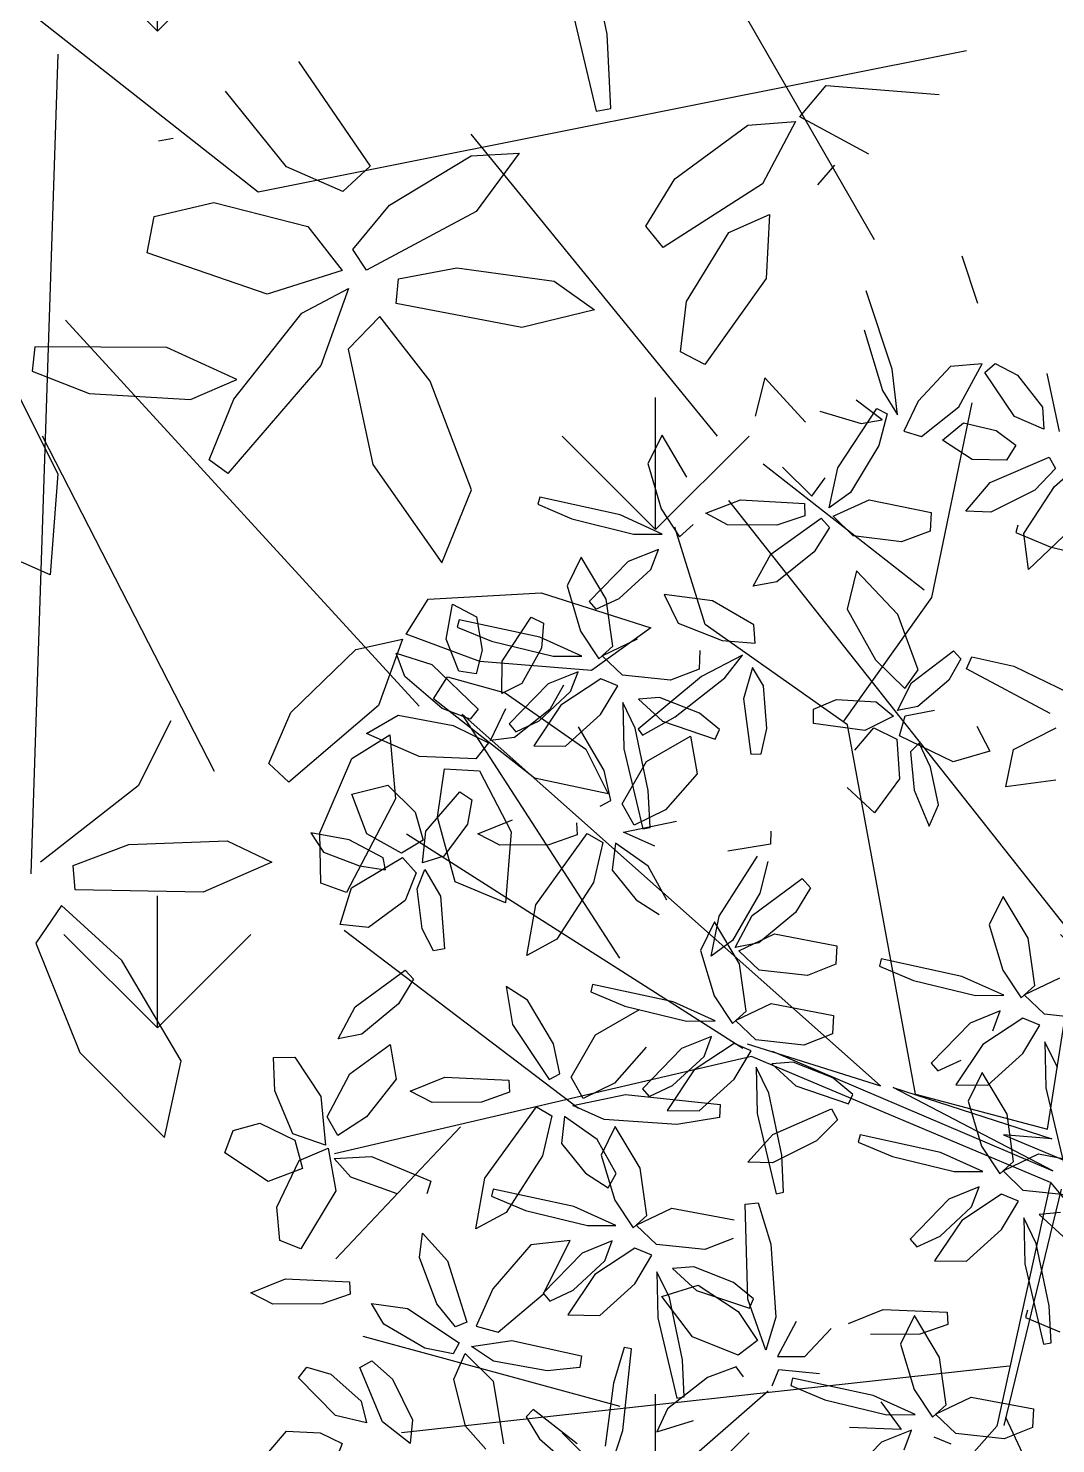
# Model space of a CAD drawing. Header units: inches. Extents: x -9 to 337, y -247 to 209.
# Drawn here: x 7.1769 to 7.4685, y 58.6402 to 59.0418 of the extents above; entities that cross this region are included whole.
import ezdxf

# ---------------------------------------------------------------- set-up
doc = ezdxf.new("R2010")
doc.units = ezdxf.units.IN
doc.header["$MEASUREMENT"] = 0
doc.layers.add('vegetales', color=3, linetype='Continuous')

# ---------------------------------------------------------------- blocks, each defined once
blk = doc.blocks.new('Planta(planta)002')
at = {"color": 60}
for p, q in [((-0.52156, 0.53489), (-0.57128, 0.56915)), ((-0.61691, 0.54016), (-0.59217, 0.54728)), ((-0.59217, 0.54728), (-0.55124, 0.54107)), ((-0.61822, 0.52622), (-0.61691, 0.54016)), ((-0.55124, 0.54107), (-0.53466, 0.52545)), ((-0.62634, 0.53072), (-0.64819, 0.50655)), ((-0.61357, 0.4826), (-0.62634, 0.53072)), ((-0.48653, 0.49068), (-0.48271, 0.53055)), ((-0.56549, 0.51429), (-0.61822, 0.52622)), ((-0.53466, 0.52545), (-0.56549, 0.51429)), ((-0.64819, 0.50655), (-0.64765, 0.45829)), ((-0.53702, 0.44832), (-0.51114, 0.50855)), ((-0.51114, 0.50855), (-0.49847, 0.50456)), ((-0.68959, 0.46374), (-0.76385, 0.50352)), ((-0.49847, 0.50456), (-0.4987, 0.47407)), ((-0.56904, 0.49105), (-0.54415, 0.49402)), ((-0.54415, 0.49402), (-0.5406, 0.47638)), ((-0.59871, 0.47389), (-0.56904, 0.49105)), ((-0.47639, 0.43423), (-0.48653, 0.49068)), ((-0.62045, 0.43425), (-0.61357, 0.4826)), ((-0.73811, 0.47323), (-0.6817, 0.44115)), ((-0.60235, 0.44624), (-0.59871, 0.47389)), ((-0.5406, 0.47638), (-0.56656, 0.45281)), ((-0.4987, 0.47407), (-0.51594, 0.42678)), ((-0.44743, 0.44258), (-0.39106, 0.47474)), ((-0.65352, 0.43332), (-0.68959, 0.46374)), ((-0.44454, 0.46933), (-0.44756, 0.41051)), ((-0.64765, 0.45829), (-0.63741, 0.42595)), ((-0.56656, 0.45281), (-0.60235, 0.44624)), ((-0.53518, 0.40991), (-0.53702, 0.44832)), ((-0.48293, 0.42913), (-0.44743, 0.44258)), ((-0.6817, 0.44115), (-0.65352, 0.43332)), ((-0.63741, 0.42595), (-0.62045, 0.43425)), ((-0.48661, 0.43588), (-0.48293, 0.42913)), ((-0.44756, 0.41051), (-0.47639, 0.43423)), ((-0.67335, 0.42382), (-0.66186, 0.42683)), ((-0.66186, 0.42683), (-0.64594, 0.39747)), ((-0.51594, 0.42678), (-0.53518, 0.40991)), ((-0.66073, 0.35214), (-0.67335, 0.42382)), ((-0.66157, 0.41909), (-0.69453, 0.41554)), ((-0.67452, 0.4016), (-0.66157, 0.41909)), ((-0.71363, 0.38174), (-0.67452, 0.4016)), ((-0.64594, 0.39747), (-0.63375, 0.34285)), ((-0.615, 0.35036), (-0.55988, 0.38453)), ((-0.55988, 0.38453), (-0.54771, 0.37007)), ((-0.54771, 0.37007), (-0.56146, 0.34188)), ((-0.77787, 0.36786), (-0.7585, 0.3326)), ((-0.71665, 0.36348), (-0.77787, 0.36786)), ((-0.6391, 0.31632), (-0.66073, 0.35214)), ((-0.62998, 0.31305), (-0.615, 0.35036)), ((-0.39057, 0.32844), (-0.31936, 0.35098)), ((-0.63375, 0.34285), (-0.6391, 0.31632)), ((-0.56146, 0.34188), (-0.60135, 0.31245)), ((-0.66025, 0.31287), (-0.66309, 0.33604)), ((-0.42847, 0.30572), (-0.39057, 0.32844)), ((-0.3305, 0.31892), (-0.42409, 0.29317)), ((-0.70205, 0.31386), (-0.66025, 0.31287)), ((-0.60135, 0.31245), (-0.62998, 0.31305)), ((-0.33242, 0.26629), (-0.31575, 0.31234)), ((-0.42409, 0.29317), (-0.42847, 0.30572)), ((-0.71057, 0.26024), (-0.66034, 0.30232)), ((-0.66034, 0.30232), (-0.65138, 0.29349)), ((-0.64981, 0.24096), (-0.6376, 0.30319)), ((-0.6376, 0.30319), (-0.62507, 0.302)), ((-0.62507, 0.302), (-0.61933, 0.27312)), ((-0.45524, 0.24423), (-0.44643, 0.29746)), ((-0.44643, 0.29746), (-0.43524, 0.29678)), ((-0.43524, 0.29678), (-0.42917, 0.27238)), ((-0.65138, 0.29349), (-0.66581, 0.26678)), ((-0.57443, 0.28887), (-0.55458, 0.25388)), ((-0.51316, 0.28535), (-0.57443, 0.28887)), ((-0.45922, 0.25864), (-0.51316, 0.28535)), ((-0.61933, 0.27312), (-0.62606, 0.22488)), ((-0.42917, 0.27238), (-0.43357, 0.23119)), ((-0.27948, 0.27339), (-0.31201, 0.23308)), ((-0.66581, 0.26678), (-0.70261, 0.23245)), ((-0.31201, 0.23308), (-0.33242, 0.26629)), ((-0.81423, 0.25321), (-0.80475, 0.22203)), ((-0.7664, 0.23939), (-0.81423, 0.25321)), ((-0.72692, 0.2257), (-0.71057, 0.26024)), ((-0.55458, 0.25388), (-0.49787, 0.23593)), ((-0.45606, 0.23551), (-0.45922, 0.25864)), ((-0.37616, 0.25797), (-0.34868, 0.24843)), ((-0.34868, 0.24843), (-0.36863, 0.21461)), ((-0.6406, 0.20502), (-0.64981, 0.24096)), ((-0.44586, 0.21392), (-0.45524, 0.24423)), ((-0.43635, 0.21525), (-0.41892, 0.24004)), ((-0.70261, 0.23245), (-0.72692, 0.2257)), ((-0.49787, 0.23593), (-0.45606, 0.23551)), ((-0.62606, 0.22488), (-0.6406, 0.20502)), ((-0.43357, 0.23119), (-0.44586, 0.21392)), ((-0.80475, 0.22203), (-0.76309, 0.19766)), ((-0.42677, 0.19654), (-0.43635, 0.21525)), ((-0.36863, 0.21461), (-0.42677, 0.19654)), ((-0.73009, 0.1898), (-0.72848, 0.20861)), ((-0.49913, 0.17916), (-0.46798, 0.20525)), ((-0.46798, 0.20525), (-0.44506, 0.2067)), ((-0.44506, 0.2067), (-0.45608, 0.17602)), ((-0.40682, 0.20473), (-0.40741, 0.19231)), ((-0.38168, 0.19478), (-0.40682, 0.20473)), ((-0.76309, 0.19766), (-0.73009, 0.1898)), ((-0.4514, 0.18452), (-0.42655, 0.19214)), ((-0.42655, 0.19214), (-0.39665, 0.16457)), ((-0.40741, 0.19231), (-0.3778, 0.16625)), ((-0.34947, 0.17249), (-0.38168, 0.19478)), ((-0.44995, 0.15446), (-0.4514, 0.18452)), ((-0.7447, 0.17978), (-0.78934, 0.16451)), ((-0.76591, 0.15965), (-0.7447, 0.17978)), ((-0.61289, 0.17671), (-0.66046, 0.16567)), ((-0.59903, 0.16389), (-0.61289, 0.17671)), ((-0.5094, 0.15581), (-0.49913, 0.17916)), ((-0.45608, 0.17602), (-0.49929, 0.14514)), ((-0.34129, 0.15019), (-0.34947, 0.17249)), ((-0.78934, 0.16451), (-0.86166, 0.1213)), ((-0.82245, 0.12779), (-0.76591, 0.15965)), ((-0.73663, 0.16555), (-0.75056, 0.13546)), ((-0.7283, 0.14545), (-0.73663, 0.16555)), ((-0.66046, 0.16567), (-0.70073, 0.13638)), ((-0.62549, 0.14266), (-0.59903, 0.16389)), ((-0.39665, 0.16457), (-0.3914, 0.12177)), ((-0.3778, 0.16625), (-0.34129, 0.15019)), ((-0.49929, 0.14514), (-0.5094, 0.15581)), ((-0.73139, 0.1017), (-0.7283, 0.14545)), ((-0.60009, 0.1462), (-0.61543, 0.10159)), ((-0.59721, 0.11711), (-0.60009, 0.1462)), ((-0.23694, 0.15007), (-0.22729, 0.11894)), ((-0.18904, 0.1365), (-0.23694, 0.15007)), ((-0.6703, 0.12474), (-0.62549, 0.14266)), ((-0.5839, 0.14384), (-0.5687, 0.11438)), ((-0.56292, 0.13808), (-0.5839, 0.14384)), ((-0.53028, 0.10878), (-0.56292, 0.13808)), ((-0.75056, 0.13546), (-0.75167, 0.07839)), ((-0.70073, 0.13638), (-0.6703, 0.12474)), ((-0.85802, 0.11453), (-0.82245, 0.12779)), ((-0.86166, 0.1213), (-0.85802, 0.11453)), ((-0.63481, 0.11965), (-0.62244, 0.10536)), ((-0.60676, 0.05291), (-0.59721, 0.11711)), ((-0.3914, 0.12177), (-0.42936, 0.12114)), ((-0.22729, 0.11894), (-0.18551, 0.09479)), ((-0.5687, 0.11438), (-0.52432, 0.07847)), ((-0.51699, 0.086), (-0.53028, 0.10878)), ((-0.78865, 0.10574), (-0.779, 0.07462)), ((-0.74074, 0.09217), (-0.78865, 0.10574)), ((-0.74123, 0.07722), (-0.73139, 0.1017)), ((-0.62244, 0.10536), (-0.6358, 0.07699)), ((-0.61543, 0.10159), (-0.62571, 0.01797)), ((-0.70266, 0.0616), (-0.74074, 0.09217)), ((-0.70391, 0.0472), (-0.68945, 0.08472)), ((-0.52432, 0.07847), (-0.51699, 0.086)), ((-0.779, 0.07462), (-0.73721, 0.05046)), ((-0.75167, 0.07839), (-0.74123, 0.07722)), ((-0.6358, 0.07699), (-0.67527, 0.047)), ((-0.5912, 0.07283), (-0.63195, 0.05658)), ((-0.56489, 0.07462), (-0.5912, 0.07283)), ((-0.56139, 0.06471), (-0.56489, 0.07462)), ((-0.70417, 0.04278), (-0.70266, 0.0616)), ((-0.61327, 0.04089), (-0.56139, 0.06471)), ((-0.21159, 0.0615), (-0.28368, 0.01791)), ((-0.63195, 0.05658), (-0.64642, 0.04034)), ((-0.61813, 0.01669), (-0.60676, 0.05291)), ((-0.2445, 0.02461), (-0.18813, 0.05677)), ((-0.73721, 0.05046), (-0.70417, 0.04278)), ((-0.67527, 0.047), (-0.70391, 0.0472)), ((-0.59695, -0.00024), (-0.58183, 0.04929)), ((-0.58183, 0.04929), (-0.5505, 0.02611)), ((-0.64642, 0.04034), (-0.61327, 0.04089)), ((-0.7838, 0.02608), (-0.77044, 0.03026)), ((-0.77044, 0.03026), (-0.7543, 0.01021)), ((-0.71873, 0.03268), (-0.76329, 0.01717)), ((-0.73984, 0.01244), (-0.71873, 0.03268)), ((-0.68874, 0.02895), (-0.69996, -0.01858)), ((-0.6711, 0.03568), (-0.68874, 0.02895)), ((-0.66383, 0.00255), (-0.6711, 0.03568)), ((-0.45542, 0.0354), (-0.44667, 0.0254)), ((-0.77439, -0.02716), (-0.7838, 0.02608)), ((-0.65572, 0.02688), (-0.62255, -0.00667)), ((-0.62837, 0.01654), (-0.65572, 0.02688)), ((-0.5505, 0.02611), (-0.54876, -0.02283)), ((-0.44667, 0.0254), (-0.47334, -0.00983)), ((-0.41016, -0.04031), (-0.39882, 0.02209)), ((-0.39882, 0.02209), (-0.38627, 0.02107)), ((-0.28001, 0.01116), (-0.2445, 0.02461)), ((-0.76329, 0.01717), (-0.83539, -0.02642)), ((-0.71059, 0.01849), (-0.72435, -0.01167)), ((-0.70215, -0.00157), (-0.71059, 0.01849)), ((-0.57509, -0.02051), (-0.62837, 0.01654)), ((-0.62571, 0.01797), (-0.61813, 0.01669)), ((-0.38627, 0.02107), (-0.38013, -0.00773)), ((-0.28368, 0.01791), (-0.28001, 0.01116)), ((-0.7962, -0.01972), (-0.73984, 0.01244)), ((-0.7543, 0.01021), (-0.74418, -0.02994)), ((-0.43424, -0.06405), (-0.44785, 0.00746)), ((-0.4364, 0.01061), (-0.42008, -0.01852)), ((-0.66765, -0.04556), (-0.66383, 0.00255)), ((-0.71211, -0.00185), (-0.70516, -0.0294)), ((-0.70502, -0.04534), (-0.70215, -0.00157)), ((-0.62255, -0.00667), (-0.55219, -0.053)), ((-0.58501, -0.04882), (-0.59695, -0.00024)), ((-0.38075, -0.03847), (-0.32611, -0.00354)), ((-0.32611, -0.00354), (-0.31374, -0.01783)), ((-0.8514, -0.01952), (-0.82449, -0.01217)), ((-0.82449, -0.01217), (-0.79719, -0.03289)), ((-0.72435, -0.01167), (-0.72517, -0.06875)), ((-0.38013, -0.00773), (-0.38619, -0.05605)), ((-0.83149, -0.04998), (-0.8514, -0.01952)), ((-0.83171, -0.03317), (-0.7962, -0.01972)), ((-0.69996, -0.01858), (-0.6916, -0.06766)), ((-0.54767, -0.04677), (-0.57509, -0.02051)), ((-0.42008, -0.01852), (-0.40713, -0.07297)), ((-0.31374, -0.01783), (-0.3271, -0.04621)), ((-0.83539, -0.02642), (-0.83171, -0.03317)), ((-0.75217, -0.05127), (-0.77439, -0.02716)), ((-0.6217, -0.0367), (-0.67159, -0.0223)), ((-0.56416, -0.06871), (-0.53262, -0.02343)), ((-0.54876, -0.02283), (-0.56122, -0.05622)), ((-0.79719, -0.03289), (-0.78482, -0.05469)), ((-0.74418, -0.02994), (-0.75217, -0.05127)), ((-0.70516, -0.0294), (-0.71169, -0.07524)), ((-0.59584, -0.05423), (-0.6217, -0.0367)), ((-0.40045, -0.07612), (-0.41016, -0.04031)), ((-0.3952, -0.07599), (-0.38075, -0.03847)), ((-0.79971, -0.06479), (-0.83149, -0.04998)), ((-0.71472, -0.06986), (-0.70502, -0.04534)), ((-0.6916, -0.06766), (-0.66765, -0.04556)), ((-0.56122, -0.05622), (-0.58501, -0.04882)), ((-0.55219, -0.053), (-0.54767, -0.04677)), ((-0.3271, -0.04621), (-0.36657, -0.07619)), ((-0.78482, -0.05469), (-0.79971, -0.06479)), ((-0.59982, -0.06617), (-0.59584, -0.05423)), ((-0.53098, -0.05733), (-0.56416, -0.06871)), ((-0.38619, -0.05605), (-0.40045, -0.07612)), ((-0.33433, -0.0926), (-0.27969, -0.05767)), ((-0.72745, -0.094), (-0.73839, -0.05969)), ((-0.41212, -0.09957), (-0.43424, -0.06405)), ((-0.72517, -0.06875), (-0.71472, -0.06986)), ((-0.43353, -0.07158), (-0.42388, -0.10271)), ((-0.38562, -0.08515), (-0.43353, -0.07158)), ((-0.8589, -0.09551), (-0.8242, -0.07895)), ((-0.8242, -0.07895), (-0.75864, -0.07949)), ((-0.75864, -0.07949), (-0.75741, -0.09273)), ((-0.71169, -0.07524), (-0.72745, -0.094)), ((-0.52221, -0.07688), (-0.56252, -0.08252)), ((-0.48431, -0.08883), (-0.52221, -0.07688)), ((-0.40713, -0.07297), (-0.41212, -0.09957)), ((-0.36657, -0.07619), (-0.3952, -0.07599)), ((-0.56252, -0.08252), (-0.54599, -0.10496)), ((-0.34755, -0.11572), (-0.38562, -0.08515)), ((-0.75741, -0.09273), (-0.78562, -0.10431)), ((-0.59008, -0.09535), (-0.57237, -0.09118)), ((-0.57237, -0.09118), (-0.55132, -0.12729)), ((-0.34879, -0.13012), (-0.33433, -0.0926)), ((-0.8359, -0.10673), (-0.8589, -0.09551)), ((-0.76559, -0.1091), (-0.72735, -0.09719)), ((-0.72735, -0.09719), (-0.7253, -0.11808)), ((-0.60586, -0.09488), (-0.59677, -0.10359)), ((-0.57841, -0.18445), (-0.59008, -0.09535)), ((-0.28068, -0.10034), (-0.32015, -0.13032)), ((-0.78562, -0.10431), (-0.8359, -0.10673)), ((-0.59677, -0.10359), (-0.61083, -0.13049)), ((-0.54599, -0.10496), (-0.50718, -0.11027)), ((-0.50718, -0.11027), (-0.47988, -0.10499)), ((-0.42388, -0.10271), (-0.38209, -0.12686)), ((-0.81372, -0.14031), (-0.76559, -0.1091)), ((-0.7253, -0.11808), (-0.76902, -0.15609)), ((-0.34905, -0.13454), (-0.34755, -0.11572)), ((-0.27683, -0.12074), (-0.2913, -0.13698)), ((-0.55132, -0.12729), (-0.53853, -0.19509)), ((-0.38209, -0.12686), (-0.34905, -0.13454)), ((-0.32015, -0.13032), (-0.34879, -0.13012)), ((-0.61083, -0.13049), (-0.64716, -0.16534)), ((-0.82442, -0.17608), (-0.81372, -0.14031)), ((-0.67137, -0.17241), (-0.6555, -0.13766)), ((-0.36361, -0.14464), (-0.40817, -0.16015)), ((-0.38472, -0.16488), (-0.36361, -0.14464)), ((-0.31599, -0.14164), (-0.33362, -0.14837)), ((-0.30871, -0.17477), (-0.31599, -0.14164)), ((-0.71405, -0.15382), (-0.69959, -0.15119)), ((-0.69959, -0.15119), (-0.68566, -0.17256)), ((-0.33362, -0.14837), (-0.34484, -0.1959)), ((-0.27325, -0.16078), (-0.3006, -0.15044)), ((-0.76902, -0.15609), (-0.82442, -0.17608)), ((-0.71182, -0.20688), (-0.71405, -0.15382)), ((-0.35547, -0.15883), (-0.36923, -0.18899)), ((-0.34703, -0.17889), (-0.35547, -0.15883)), ((-0.64716, -0.16534), (-0.67137, -0.17241)), ((-0.40817, -0.16015), (-0.48027, -0.20374)), ((-0.44108, -0.19704), (-0.38472, -0.16488)), ((-0.68566, -0.17256), (-0.68084, -0.2129)), ((-0.3499, -0.22266), (-0.34703, -0.17889)), ((-0.31253, -0.22288), (-0.30871, -0.17477)), ((-0.54939, -0.22843), (-0.57841, -0.18445)), ((-0.53853, -0.19509), (-0.54939, -0.22843)), ((-0.44294, -0.23903), (-0.42781, -0.18949)), ((-0.36923, -0.18899), (-0.37005, -0.24607)), ((-0.7926, -0.23139), (-0.77238, -0.19926)), ((-0.77238, -0.19926), (-0.73322, -0.20023)), ((-0.73322, -0.20023), (-0.70726, -0.21546)), ((-0.47659, -0.21049), (-0.44108, -0.19704)), ((-0.34484, -0.1959), (-0.33648, -0.24498)), ((-0.69215, -0.23288), (-0.71182, -0.20688)), ((-0.48027, -0.20374), (-0.47659, -0.21049)), ((-0.37861, -0.26221), (-0.30141, -0.20338)), ((-0.30141, -0.20338), (-0.29265, -0.21338)), ((-0.70726, -0.21546), (-0.71446, -0.24043)), ((-0.68084, -0.2129), (-0.69215, -0.23288)), ((-0.39648, -0.21268), (-0.39475, -0.26162)), ((-0.29265, -0.21338), (-0.31933, -0.24861)), ((-0.3596, -0.24718), (-0.3499, -0.22266)), ((-0.33648, -0.24498), (-0.31253, -0.22288)), ((-0.75389, -0.25039), (-0.7926, -0.23139)), ((-0.68567, -0.23616), (-0.65516, -0.24487)), ((-0.67792, -0.25589), (-0.68567, -0.23616)), ((-0.71446, -0.24043), (-0.75389, -0.25039)), ((-0.72731, -0.3012), (-0.71065, -0.24265)), ((-0.71065, -0.24265), (-0.68976, -0.24485)), ((-0.68976, -0.24485), (-0.67852, -0.27299)), ((-0.65516, -0.24487), (-0.6154, -0.28135)), ((-0.43099, -0.28761), (-0.44294, -0.23903)), ((-0.31933, -0.24861), (-0.37697, -0.29611)), ((-0.37005, -0.24607), (-0.3596, -0.24718)), ((-0.72478, -0.25655), (-0.76279, -0.26709)), ((-0.7147, -0.26383), (-0.72478, -0.25655)), ((-0.64584, -0.28209), (-0.67792, -0.25589)), ((-0.76279, -0.26709), (-0.7962, -0.28889)), ((-0.73678, -0.27944), (-0.7147, -0.26383)), ((-0.51757, -0.26108), (-0.54295, -0.26589)), ((-0.54295, -0.26589), (-0.51162, -0.2896)), ((-0.46768, -0.27548), (-0.51757, -0.26108)), ((-0.41014, -0.30749), (-0.37861, -0.26221)), ((-0.39475, -0.26162), (-0.4072, -0.295)), ((-0.67852, -0.27299), (-0.68689, -0.31861)), ((-0.77305, -0.29423), (-0.73678, -0.27944)), ((-0.6154, -0.28135), (-0.62209, -0.29035)), ((-0.44182, -0.29302), (-0.46768, -0.27548)), ((-0.7962, -0.28889), (-0.77305, -0.29423)), ((-0.62209, -0.29035), (-0.64584, -0.28209)), ((-0.4072, -0.295), (-0.43099, -0.28761)), ((-0.51162, -0.2896), (-0.4458, -0.30496)), ((-0.4458, -0.30496), (-0.44182, -0.29302)), ((-0.37697, -0.29611), (-0.41014, -0.30749)), ((-0.36377, -0.29323), (-0.35412, -0.32436)), ((-0.31587, -0.3068), (-0.36377, -0.29323)), ((-0.70989, -0.3364), (-0.72731, -0.3012)), ((-0.36819, -0.31566), (-0.4085, -0.3213)), ((-0.33029, -0.32761), (-0.36819, -0.31566)), ((-0.68689, -0.31861), (-0.70989, -0.3364)), ((-0.64094, -0.38687), (-0.6296, -0.32448)), ((-0.6296, -0.32448), (-0.61705, -0.3255)), ((-0.4085, -0.3213), (-0.39197, -0.34375)), ((-0.35412, -0.32436), (-0.31234, -0.34851)), ((-0.61705, -0.3255), (-0.61091, -0.3543)), ((-0.43607, -0.33413), (-0.41836, -0.32997)), ((-0.41836, -0.32997), (-0.39731, -0.36607)), ((-0.32586, -0.34377), (-0.33029, -0.32761)), ((-0.52501, -0.37619), (-0.47537, -0.33341)), ((-0.47537, -0.33341), (-0.46628, -0.34212)), ((-0.42439, -0.42323), (-0.43607, -0.33413)), ((-0.46628, -0.34212), (-0.48034, -0.36902)), ((-0.39197, -0.34375), (-0.35316, -0.34906)), ((-0.35316, -0.34906), (-0.32586, -0.34377)), ((-0.61091, -0.3543), (-0.61697, -0.40262)), ((-0.39731, -0.36607), (-0.38452, -0.43388)), ((-0.29386, -0.3663), (-0.33842, -0.3818)), ((-0.31496, -0.38653), (-0.29386, -0.3663)), ((-0.48034, -0.36902), (-0.51666, -0.40387)), ((-0.54088, -0.41095), (-0.52501, -0.37619)), ((-0.33842, -0.3818), (-0.41051, -0.42539)), ((-0.28572, -0.38048), (-0.29948, -0.41064))]:
    blk.add_line(p, q, dxfattribs=at)
at = {"color": 44}
for p, q in [((-0.49984, 0.3219), (-0.6066, 0.49485)), ((-0.04077, 0.00803), (-0.26496, 0.33471)), ((-0.51051, 0.3219), (-0.71869, 0.30268)), ((-0.47848, 0.16817), (-0.49984, 0.3219)), ((0.49837, -0.04322), (0.71189, 0.25784)), ((-0.14753, 0.16817), (-0.71869, 0.25144)), ((0.5304, 0.21941), (0.74392, 0.15535)), ((-0.6493, 0.14254), (-0.74005, 0.19379)), ((-0.47314, 0.16817), (-0.6493, 0.14254)), ((-0.16346, -0.0586), (-0.47314, 0.16817)), ((0.55709, 0.05287), (0.7546, 0.02724)), ((-0.16346, -0.0586), (-0.04077, 0.00803)), ((-0.18466, -0.06925), (-0.03065, 0.00388)), ((-0.03065, 0.00388), (-0.06925, -0.02696)), ((-0.06925, -0.02696), (-0.00757, -0.00388)), ((-0.30008, -0.12705), (-0.00757, -0.0192)), ((-0.00757, -0.0192), (-0.18466, -0.06925)), ((0.01164, -0.02696), (0.13481, -0.24247)), ((-0.00108, -0.0294), (-0.3118, -0.14577)), ((-0.00108, -0.0294), (0.27951, -0.06244)), ((-0.00108, -0.0294), (0.13005, -0.2482)), ((0.28485, -0.06244), (0.49837, -0.04322)), ((0.3756, -0.06244), (0.65317, -0.37631)), ((-0.76674, -0.09446), (-0.19505, -0.07688)), ((-0.32368, -0.1393), (-0.19505, -0.07688)), ((-0.47848, -0.16493), (-0.76674, -0.09446)), ((-0.32368, -0.14571), (-0.72403, -0.22258)), ((-0.3118, -0.14577), (-0.55322, -0.51083)), ((0.47168, -0.15852), (0.73858, -0.17774)), ((0.09719, -0.19487), (-0.30767, -0.67097)), ((0.50371, -0.20976), (0.6852, -0.27382)), ((0.13005, -0.23539), (0.62115, -0.42756)), ((0.13005, -0.2482), (0.14606, -0.74143)), ((-0.40375, -0.30585), (-0.70268, -0.33788)), ((-0.06439, -0.38282), (-0.09948, -0.74784)), ((-0.47848, -0.40207), (-0.47848, -0.5877)), ((-0.16354, -0.49802), (-0.40375, -0.62613))]:
    blk.add_line(p, q, dxfattribs=at)
at = {"color": 66}
for p, q in [((0.6721, 0.19568), (0.71728, 0.23194)), ((0.67333, 0.17472), (0.6721, 0.19568)), ((0.712, 0.18512), (0.67333, 0.17472)), ((0.57271, 0.13782), (0.51943, 0.17486)), ((0.78216, 0.17998), (0.8047, 0.16787)), ((0.65681, 0.15341), (0.6733, 0.17153)), ((0.6733, 0.17153), (0.68288, 0.13682)), ((0.70389, 0.15581), (0.70319, 0.16908)), ((0.64848, 0.10786), (0.65681, 0.15341)), ((0.52524, 0.15165), (0.59561, 0.10533)), ((0.60012, 0.11155), (0.57271, 0.13782)), ((0.68288, 0.13682), (0.66822, 0.07825)), ((0.68749, 0.10686), (0.69631, 0.12786)), ((0.69631, 0.12786), (0.71757, 0.1029)), ((0.59561, 0.10533), (0.60012, 0.11155)), ((0.65434, 0.08006), (0.64848, 0.10786)), ((0.69602, 0.06635), (0.68749, 0.10686)), ((0.66822, 0.07825), (0.65434, 0.08006)), ((0.44342, -0.05933), (0.44793, -0.05311))]:
    blk.add_line(p, q, dxfattribs=at)
at = {"color": 62}
for p, q in [((-0.15096, 0.10593), (-0.18904, 0.1365)), ((-0.1522, 0.09153), (-0.13774, 0.12905)), ((-0.08409, 0.12132), (-0.12357, 0.09133)), ((-0.15247, 0.08711), (-0.15096, 0.10593)), ((-0.18551, 0.09479), (-0.15247, 0.08711)), ((-0.12357, 0.09133), (-0.1522, 0.09153)), ((-0.1194, 0.08001), (-0.13704, 0.07328)), ((-0.11212, 0.04688), (-0.1194, 0.08001)), ((-0.16703, 0.07701), (-0.21159, 0.0615)), ((-0.18813, 0.05677), (-0.16703, 0.07701)), ((-0.13704, 0.07328), (-0.14826, 0.02575)), ((-0.10402, 0.07121), (-0.07085, 0.03766)), ((-0.07667, 0.06087), (-0.10402, 0.07121)), ((-0.15889, 0.06282), (-0.17265, 0.03266)), ((-0.15045, 0.04276), (-0.15889, 0.06282)), ((-0.11595, -0.00123), (-0.11212, 0.04688)), ((-0.07085, 0.03766), (-0.00048, -0.00867)), ((-0.17265, 0.03266), (-0.17346, -0.02442)), ((-0.14826, 0.02575), (-0.13989, -0.02333)), ((-0.02994, -0.0166), (0.0247, 0.01832)), ((-0.12914, 0.00441), (-0.11949, -0.02671)), ((-0.08123, -0.00916), (-0.12914, 0.00441)), ((-0.16301, -0.02553), (-0.15331, -0.00101)), ((-0.13989, -0.02333), (-0.11595, -0.00123)), ((-0.04316, -0.03973), (-0.08123, -0.00916)), ((-0.0444, -0.05412), (-0.02994, -0.0166)), ((-0.17346, -0.02442), (-0.16301, -0.02553)), ((-0.11949, -0.02671), (-0.0777, -0.05087)), ((0.02371, -0.02434), (-0.01577, -0.05433)), ((-0.04467, -0.05855), (-0.04316, -0.03973)), ((0.02756, -0.04474), (0.01309, -0.06099)), ((-0.27969, -0.05767), (-0.26732, -0.07196)), ((-0.0777, -0.05087), (-0.04467, -0.05855)), ((-0.01577, -0.05433), (-0.0444, -0.05412)), ((0.01309, -0.06099), (0.04623, -0.06044)), ((-0.26732, -0.07196), (-0.28068, -0.10034)), ((-0.05923, -0.06865), (-0.10378, -0.08416)), ((-0.08033, -0.08889), (-0.05923, -0.06865)), ((-0.0116, -0.06565), (-0.02924, -0.07238)), ((-0.00432, -0.09877), (-0.0116, -0.06565)), ((-0.02924, -0.07238), (-0.04045, -0.11991)), ((0.00379, -0.07444), (0.03695, -0.10799)), ((0.03113, -0.08478), (0.00379, -0.07444)), ((-0.10378, -0.08416), (-0.17588, -0.12775)), ((-0.05108, -0.08283), (-0.06485, -0.11299)), ((-0.04264, -0.10289), (-0.05108, -0.08283)), ((0.08442, -0.12183), (0.03113, -0.08478)), ((-0.1367, -0.12105), (-0.08033, -0.08889)), ((-0.00815, -0.14689), (-0.00432, -0.09877)), ((-0.23608, -0.10449), (-0.27683, -0.12074)), ((-0.20977, -0.1027), (-0.23608, -0.10449)), ((-0.20628, -0.11261), (-0.20977, -0.1027)), ((-0.04551, -0.14666), (-0.04264, -0.10289)), ((-0.25815, -0.13643), (-0.20628, -0.11261)), ((-0.06485, -0.11299), (-0.06566, -0.17008)), ((-0.1722, -0.1345), (-0.1367, -0.12105)), ((-0.04045, -0.11991), (-0.03209, -0.16899)), ((-0.24117, -0.18869), (-0.21541, -0.12844)), ((-0.21541, -0.12844), (-0.20342, -0.13227)), ((-0.17588, -0.12775), (-0.1722, -0.1345)), ((-0.2913, -0.13698), (-0.25815, -0.13643)), ((-0.20342, -0.13227), (-0.20421, -0.16261)), ((0.07144, -0.14041), (0.07511, -0.14716)), ((-0.3006, -0.15044), (-0.26743, -0.18399)), ((-0.05521, -0.17118), (-0.04551, -0.14666)), ((-0.03209, -0.16899), (-0.00815, -0.14689)), ((-0.21997, -0.19783), (-0.27325, -0.16078)), ((-0.20421, -0.16261), (-0.2215, -0.20988)), ((-0.06566, -0.17008), (-0.05521, -0.17118)), ((-0.26743, -0.18399), (-0.19707, -0.23032)), ((-0.24014, -0.22689), (-0.24117, -0.18869)), ((-0.19256, -0.22409), (-0.21997, -0.19783)), ((-0.03634, -0.24105), (0.0133, -0.19827)), ((0.0133, -0.19827), (0.02239, -0.20698)), ((0.02239, -0.20698), (0.00832, -0.23388)), ((-0.2215, -0.20988), (-0.24014, -0.22689)), ((-0.19707, -0.23032), (-0.19256, -0.22409)), ((-0.00865, -0.22357), (0.001, -0.25469)), ((0.03925, -0.23714), (-0.00865, -0.22357)), ((0.00832, -0.23388), (-0.028, -0.26873)), ((0.07733, -0.26771), (0.03925, -0.23714)), ((-0.05221, -0.2758), (-0.03634, -0.24105)), ((0.07609, -0.28211), (0.09055, -0.24459)), ((-0.21268, -0.25981), (-0.20393, -0.2498)), ((-0.20393, -0.2498), (-0.16547, -0.27157)), ((-0.14412, -0.32851), (-0.21268, -0.25981)), ((0.001, -0.25469), (0.04278, -0.27885)), ((-0.16547, -0.27157), (-0.11074, -0.32239)), ((0.07582, -0.28653), (0.07733, -0.26771)), ((-0.26457, -0.31425), (-0.20993, -0.27932)), ((0.04278, -0.27885), (0.07582, -0.28653)), ((-0.19756, -0.29361), (-0.21092, -0.32199)), ((-0.27779, -0.33737), (-0.31587, -0.3068)), ((-0.27903, -0.35177), (-0.26457, -0.31425)), ((-0.21092, -0.32199), (-0.2504, -0.35197)), ((-0.14001, -0.32435), (-0.16633, -0.32614)), ((-0.13652, -0.33426), (-0.14001, -0.32435)), ((-0.16633, -0.32614), (-0.20707, -0.34239)), ((-0.2793, -0.35619), (-0.27779, -0.33737)), ((-0.1884, -0.35808), (-0.13652, -0.33426)), ((-0.20707, -0.34239), (-0.22155, -0.35864)), ((-0.19085, -0.35281), (-0.14257, -0.34459)), ((-0.31234, -0.34851), (-0.2793, -0.35619)), ((-0.2504, -0.35197), (-0.27903, -0.35177)), ((-0.20967, -0.38694), (-0.19085, -0.35281)), ((-0.22155, -0.35864), (-0.1884, -0.35808)), ((-0.24623, -0.36329), (-0.26387, -0.37002)), ((-0.23895, -0.39642), (-0.24623, -0.36329)), ((-0.26387, -0.37002), (-0.27509, -0.41755)), ((-0.23085, -0.37209), (-0.19768, -0.40564)), ((-0.2035, -0.38243), (-0.23085, -0.37209)), ((-0.27728, -0.40054), (-0.28572, -0.38048)), ((-0.15021, -0.41948), (-0.2035, -0.38243)), ((-0.112, -0.37706), (-0.15856, -0.39535)), ((-0.63123, -0.42269), (-0.64094, -0.38687)), ((-0.59818, -0.44055), (-0.58837, -0.39041)), ((-0.58837, -0.39041), (-0.55987, -0.41207)), ((-0.37133, -0.4187), (-0.31496, -0.38653)), ((-0.15856, -0.39535), (-0.20967, -0.38694)), ((-0.24278, -0.44453), (-0.23895, -0.39642)), ((-0.61697, -0.40262), (-0.63123, -0.42269)), ((-0.51666, -0.40387), (-0.54088, -0.41095)), ((-0.28014, -0.44431), (-0.27728, -0.40054)), ((-0.55987, -0.41207), (-0.5552, -0.46081)), ((-0.31738, -0.40972), (-0.34346, -0.44036)), ((-0.29971, -0.4685), (-0.31738, -0.40972)), ((-0.29948, -0.41064), (-0.30029, -0.46772)), ((-0.19768, -0.40564), (-0.12731, -0.45197)), ((-0.40683, -0.43214), (-0.37133, -0.4187)), ((-0.27509, -0.41755), (-0.26672, -0.46663)), ((-0.1228, -0.44574), (-0.15021, -0.41948)), ((-0.11915, -0.41504), (-0.1268, -0.4664)), ((-0.39537, -0.46721), (-0.42439, -0.42323)), ((-0.41051, -0.42539), (-0.40683, -0.43214)), ((-0.38452, -0.43388), (-0.39537, -0.46721)), ((-0.58473, -0.48845), (-0.59818, -0.44055)), ((-0.34346, -0.44036), (-0.34091, -0.49978)), ((-0.28984, -0.46883), (-0.28014, -0.44431)), ((-0.26672, -0.46663), (-0.24278, -0.44453)), ((-0.19567, -0.4469), (-0.20199, -0.45126)), ((-0.14472, -0.514), (-0.19567, -0.4469)), ((-0.12731, -0.45197), (-0.1228, -0.44574)), ((-0.20199, -0.45126), (-0.18488, -0.48516)), ((-0.5552, -0.46081), (-0.56375, -0.49471)), ((-0.66618, -0.48196), (-0.65066, -0.46665)), ((-0.65066, -0.46665), (-0.6036, -0.47783)), ((-0.5238, -0.48657), (-0.46241, -0.46356)), ((-0.46241, -0.46356), (-0.45652, -0.47548)), ((-0.30633, -0.52831), (-0.29971, -0.4685)), ((-0.30029, -0.46772), (-0.28984, -0.46883)), ((-0.1268, -0.4664), (-0.11866, -0.49092)), ((-0.6417, -0.50565), (-0.66618, -0.48196)), ((-0.6036, -0.47783), (-0.566, -0.51039)), ((-0.56375, -0.49471), (-0.58473, -0.48845)), ((-0.55025, -0.51447), (-0.5238, -0.48657)), ((-0.29044, -0.52479), (-0.22792, -0.48751)), ((-0.22792, -0.48751), (-0.22103, -0.49719)), ((-0.18488, -0.48516), (-0.14696, -0.53782)), ((-0.47869, -0.49641), (-0.52476, -0.5167)), ((-0.22103, -0.49719), (-0.24281, -0.5225)), ((-0.59821, -0.5249), (-0.6417, -0.50565)), ((-0.34091, -0.49978), (-0.32698, -0.5392)), ((-0.566, -0.51039), (-0.59821, -0.5249)), ((-0.57477, -0.54064), (-0.56192, -0.51075)), ((-0.56192, -0.51075), (-0.52636, -0.53718)), ((-0.43214, -0.50787), (-0.39405, -0.51088)), ((-0.4172, -0.5282), (-0.43214, -0.50787)), ((-0.39405, -0.51088), (-0.33686, -0.54287)), ((-0.52476, -0.5167), (-0.55025, -0.51447)), ((-0.1246, -0.55667), (-0.14472, -0.514)), ((-0.31623, -0.55774), (-0.29044, -0.52479)), ((-0.24281, -0.5225), (-0.28953, -0.55332)), ((-0.63023, -0.54026), (-0.59207, -0.5284)), ((-0.59207, -0.5284), (-0.56654, -0.54412)), ((-0.37202, -0.55039), (-0.4172, -0.5282)), ((-0.32698, -0.5392), (-0.30633, -0.52831)), ((-0.64492, -0.56448), (-0.63023, -0.54026)), ((-0.55866, -0.59097), (-0.57477, -0.54064)), ((-0.52636, -0.53718), (-0.51142, -0.60486)), ((-0.56654, -0.54412), (-0.5831, -0.57787)), ((-0.33686, -0.54287), (-0.34193, -0.55439)), ((-0.34193, -0.55439), (-0.37202, -0.55039)), ((-0.28953, -0.55332), (-0.31623, -0.55774)), ((-0.16929, -0.55576), (-0.22614, -0.56097)), ((-0.63527, -0.587), (-0.64492, -0.56448)), ((-0.5831, -0.57787), (-0.63527, -0.587)), ((-0.42079, -0.59591), (-0.39047, -0.57452)), ((-0.53284, -0.6135), (-0.55866, -0.59097)), ((-0.50177, -0.63796), (-0.45214, -0.59518)), ((-0.45214, -0.59518), (-0.44305, -0.60389)), ((-0.39705, -0.60244), (-0.42079, -0.59591)), ((-0.51142, -0.60486), (-0.53284, -0.6135)), ((-0.44305, -0.60389), (-0.45711, -0.63079)), ((-0.45711, -0.63079), (-0.49343, -0.66563)), ((-0.51765, -0.67271), (-0.50177, -0.63796)), ((-0.49343, -0.66563), (-0.51765, -0.67271)), ((-0.42413, -0.68855), (-0.40111, -0.67703)), ((-0.42287, -0.70249), (-0.42413, -0.68855)), ((-0.39266, -0.77822), (-0.39413, -0.75037))]:
    blk.add_line(p, q, dxfattribs=at)
at = {"color": 68}
for p, q in [((0.71757, 0.1029), (0.72487, 0.04933)), ((0.71136, 0.04567), (0.69602, 0.06635)), ((0.56477, 0.04492), (0.58177, 0.06273)), ((0.58177, 0.06273), (0.58624, 0.0259)), ((0.55184, -0.00203), (0.56477, 0.04492)), ((0.72487, 0.04933), (0.71136, 0.04567)), ((0.6397, 0.02749), (0.66468, 0.03102)), ((0.66468, 0.03102), (0.64398, -0.0011)), ((0.58624, 0.0259), (0.56606, -0.03422)), ((0.59875, -0.00178), (0.6397, 0.02749)), ((0.46759, 0.0194), (0.53093, 0.0055)), ((0.53093, 0.0055), (0.52959, -0.01335)), ((0.55379, -0.03141), (0.55184, -0.00203)), ((0.58098, -0.02639), (0.59875, -0.00178)), ((0.64398, -0.0011), (0.58872, -0.03631)), ((0.52959, -0.01335), (0.50008, -0.02399)), ((0.50008, -0.02399), (0.45096, -0.01731)), ((0.58872, -0.03631), (0.58098, -0.02639)), ((0.56606, -0.03422), (0.55379, -0.03141)), ((0.48555, -0.0627), (0.52892, -0.03869)), ((0.52892, -0.03869), (0.55722, -0.043)), ((0.55722, -0.043), (0.53753, -0.07806)), ((0.55709, -0.07304), (0.56584, -0.04743)), ((0.56584, -0.04743), (0.58264, -0.08575)), ((0.58726, -0.04675), (0.58707, -0.07009)), ((0.62858, -0.05316), (0.58726, -0.04675)), ((0.68212, -0.07906), (0.62858, -0.05316)), ((0.46825, -0.08887), (0.48555, -0.0627)), ((0.58707, -0.07009), (0.63662, -0.10426)), ((0.74416, -0.09276), (0.7973, -0.06735)), ((0.7973, -0.06735), (0.79021, -0.10401)), ((0.53753, -0.07806), (0.47844, -0.10478)), ((0.56209, -0.12878), (0.55709, -0.07304)), ((0.69675, -0.11654), (0.68212, -0.07906)), ((0.58264, -0.08575), (0.58585, -0.15847)), ((0.47844, -0.10478), (0.46825, -0.08887)), ((0.70445, -0.13494), (0.74416, -0.09276)), ((0.63662, -0.10426), (0.69675, -0.11654)), ((0.79021, -0.10401), (0.74543, -0.13986)), ((0.55627, -0.12033), (0.51911, -0.13311)), ((0.5461, -0.14408), (0.55627, -0.12033)), ((0.57407, -0.15995), (0.56209, -0.12878)), ((0.51911, -0.13311), (0.46965, -0.17917)), ((0.70857, -0.15552), (0.70445, -0.13494)), ((0.76584, -0.14263), (0.81563, -0.13521)), ((0.81563, -0.13521), (0.83963, -0.14408)), ((0.50632, -0.17746), (0.5461, -0.14408)), ((0.74543, -0.13986), (0.70857, -0.15552)), ((0.73893, -0.15697), (0.76584, -0.14263)), ((0.83963, -0.14408), (0.80676, -0.16402)), ((0.58585, -0.15847), (0.57407, -0.15995)), ((0.69518, -0.17892), (0.70899, -0.15869)), ((0.70899, -0.15869), (0.72329, -0.19173)), ((0.74147, -0.17001), (0.73893, -0.15697)), ((0.80676, -0.16402), (0.74147, -0.17001)), ((0.46965, -0.17917), (0.47735, -0.18914)), ((0.47735, -0.18914), (0.50632, -0.17746)), ((0.69325, -0.22518), (0.69518, -0.17892)), ((0.76999, -0.19209), (0.7838, -0.18055)), ((0.7838, -0.18055), (0.8169, -0.19212)), ((0.72329, -0.19173), (0.7169, -0.25177)), ((0.78447, -0.21254), (0.76999, -0.19209)), ((0.8169, -0.19212), (0.83974, -0.22044)), ((0.4758, -0.20115), (0.52278, -0.21833)), ((0.73202, -0.22076), (0.73784, -0.19874)), ((0.73784, -0.19874), (0.76235, -0.22052)), ((0.8137, -0.23043), (0.78447, -0.21254)), ((0.52278, -0.21833), (0.55546, -0.2585)), ((0.74609, -0.2597), (0.73202, -0.22076)), ((0.76235, -0.22052), (0.77702, -0.27255)), ((0.83974, -0.22044), (0.8137, -0.23043)), ((0.70291, -0.2519), (0.69325, -0.22518)), ((0.7169, -0.25177), (0.70291, -0.2519)), ((0.55546, -0.2585), (0.51874, -0.27158)), ((0.76415, -0.27805), (0.74609, -0.2597)), ((0.65148, -0.27044), (0.66219, -0.30597)), ((0.77702, -0.27255), (0.76415, -0.27805)), ((0.71459, -0.29525), (0.7386, -0.2875)), ((0.7386, -0.2875), (0.7237, -0.32268)), ((0.67926, -0.3311), (0.71459, -0.29525)), ((0.66219, -0.30597), (0.6526, -0.36865)), ((0.7237, -0.32268), (0.67528, -0.36683)), ((0.66596, -0.35838), (0.67926, -0.3311)), ((0.67528, -0.36683), (0.66596, -0.35838)), ((0.71744, -0.37661), (0.67563, -0.37737)), ((0.67563, -0.37737), (0.67944, -0.4004)), ((0.77462, -0.39298), (0.71744, -0.37661)), ((0.79544, -0.4274), (0.77462, -0.39298)), ((0.67944, -0.4004), (0.7341, -0.42559)), ((0.7341, -0.42559), (0.79544, -0.4274))]:
    blk.add_line(p, q, dxfattribs=at)
at = {"color": 64}
for p, q in [((0.03695, -0.10799), (0.10732, -0.15432)), ((0.11183, -0.1481), (0.08442, -0.12183)), ((0.07511, -0.14716), (0.11062, -0.13372)), ((0.10732, -0.15432), (0.11183, -0.1481)), ((0.09055, -0.24459), (0.14519, -0.20966)), ((0.14519, -0.20966), (0.15756, -0.22395)), ((0.15756, -0.22395), (0.1442, -0.25232)), ((0.1442, -0.25232), (0.10472, -0.28231)), ((0.10472, -0.28231), (0.07609, -0.28211)), ((-0.06154, -0.33094), (-0.06142, -0.29177)), ((0.10889, -0.29363), (0.09125, -0.30036)), ((0.06126, -0.29663), (0.0167, -0.31214)), ((0.04016, -0.31687), (0.06126, -0.29663)), ((0.0694, -0.31082), (0.05564, -0.34098)), ((0.07784, -0.33087), (0.0694, -0.31082)), ((-0.09253, -0.3111), (-0.08158, -0.3503)), ((0.0167, -0.31214), (-0.05539, -0.35573)), ((-0.01621, -0.34903), (0.04016, -0.31687)), ((0.06129, -0.31792), (0.02155, -0.35252)), ((0.02681, -0.31158), (0.06129, -0.31792)), ((-0.11074, -0.32239), (-0.09505, -0.35376)), ((-0.09505, -0.35376), (-0.14412, -0.32851)), ((-0.08158, -0.3503), (-0.06154, -0.33094)), ((-0.07169, -0.35892), (-0.0387, -0.33326)), ((-0.14257, -0.34459), (-0.10783, -0.35251)), ((0.05564, -0.34098), (0.05483, -0.39806)), ((-0.10783, -0.35251), (-0.112, -0.37706)), ((-0.05172, -0.36248), (-0.01621, -0.34903)), ((-0.06521, -0.37592), (-0.07169, -0.35892)), ((-0.05539, -0.35573), (-0.05172, -0.36248)), ((-0.1052, -0.38708), (-0.11915, -0.41504)), ((-0.09283, -0.38944), (-0.1052, -0.38708)), ((-0.11866, -0.49092), (-0.09932, -0.45672)), ((-0.39047, -0.57452), (-0.32796, -0.56381)), ((-0.32796, -0.56381), (-0.32463, -0.57595)), ((-0.22614, -0.56097), (-0.22614, -0.57147)), ((-0.31604, -0.56743), (-0.27584, -0.56817)), ((-0.30643, -0.5944), (-0.31604, -0.56743)), ((-0.27584, -0.56817), (-0.22431, -0.60754)), ((-0.32463, -0.57595), (-0.34958, -0.59158)), ((-0.22614, -0.57147), (-0.20074, -0.57853)), ((-0.20074, -0.57853), (-0.15691, -0.57677)), ((-0.34958, -0.59158), (-0.39705, -0.60244)), ((-0.26474, -0.62122), (-0.30643, -0.5944)), ((-0.2335, -0.62406), (-0.26474, -0.62122)), ((-0.38456, -0.65171), (-0.38036, -0.63836)), ((-0.38036, -0.63836), (-0.35197, -0.63742)), ((-0.35197, -0.63742), (-0.30856, -0.65353)), ((-0.32942, -0.67632), (-0.38456, -0.65171)), ((-0.30856, -0.65353), (-0.29358, -0.67291)), ((-0.40111, -0.67703), (-0.35973, -0.67566)), ((-0.35973, -0.67566), (-0.34057, -0.68799)), ((-0.29358, -0.67291), (-0.32942, -0.67632)), ((-0.34057, -0.68799), (-0.36885, -0.70459)), ((-0.36885, -0.70459), (-0.42287, -0.70249)), ((-0.3681, -0.72809), (-0.34417, -0.72062)), ((-0.34417, -0.72062), (-0.33746, -0.73732)), ((-0.39413, -0.75037), (-0.3681, -0.72809))]:
    blk.add_line(p, q, dxfattribs=at)

msp = doc.modelspace()

# ---------------------------------------------------------------- hatches: boundary and pattern name
at = {"true_color": 0x136734, "transparency": 33554610}
h = msp.add_hatch(dxfattribs=at)
h.set_pattern_fill('GRASS', color=116, scale=0.2)
h.set_pattern_definition([(90, (35.07339, -33.30725), (-0.14142136, 0.14142136), [0.0375, -0.2453427]), (45, (35.07339, -33.30725), (-0.14142136, 0.14142136), [0.0375, -0.1625]), (135, (35.07339, -33.30725), (-0.14142136, -0.14142136), [0.0375, -0.1625])])
h.paths.add_polyline_path([(9.41562, 59.70883), (1.71562, 59.70883), (1.71562, 53.80883), (4.66562, 53.80883), (4.66562, 54.70883), (5.56562, 54.70883), (5.56562, 56.30338), (9.41562, 56.30338)])
h.paths.add_polyline_path([(4.93473, 57.24181), (5.43473, 57.24181), (5.43473, 56.74181), (4.93473, 56.74181)], flags=16)
h.paths.add_polyline_path([(4.93473, 56.64181), (5.43473, 56.64181), (5.43473, 56.14181), (4.93473, 56.14181)], flags=16)
h.paths.add_polyline_path([(4.93473, 56.04181), (5.43473, 56.04181), (5.43473, 55.54181), (4.93473, 55.54181)], flags=16)
h.paths.add_polyline_path([(4.93473, 55.44181), (5.43473, 55.44181), (5.43473, 54.94181), (4.93473, 54.94181)], flags=16)

# ---------------------------------------------------------------- block references
at = {"layer": 'vegetales', "rotation": 316.6280152418319}
for p, xscale, yscale, zscale in [((7.05746, 59.2029), 0.5552804240081454, 0.5552804240081454, 0.5552804240081454), ((7.47281, 58.72006), 0.2776402120040727, 0.2776402120040727, 0.2776402120040727)]:
    msp.add_blockref('Planta(planta)002', p, dxfattribs=dict(at, xscale=xscale, yscale=yscale, zscale=zscale))

doc.saveas('drawing.dxf')
